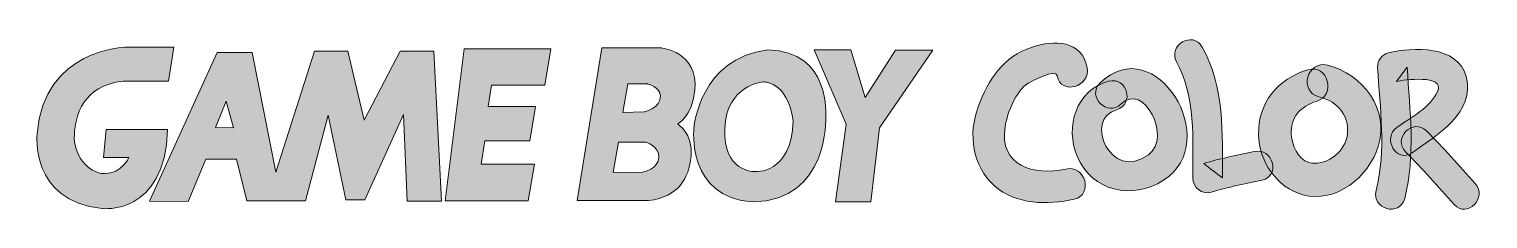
# Model space of a CAD drawing. Header units: millimetres. Extents: x -0.2 to 42.7, y -5.3 to 0.3.
import ezdxf

# ---------------------------------------------------------------- set-up
doc = ezdxf.new("R2010")
doc.units = ezdxf.units.MM
doc.header["$MEASUREMENT"] = 0
doc.layers.add('Layer 1', color=7, linetype='Continuous', lineweight=0)

msp = doc.modelspace()

# ---------------------------------------------------------------- hatches: boundary and pattern name
at = {"layer": 'Layer 1', "true_color": 0x231f20, "transparency": 33554687}
h = msp.add_hatch(color=250, dxfattribs=at)
h.dxf.hatch_style = 2
edge = h.paths.add_edge_path()
edge.add_spline(control_points=[(31.576, -1.22), (30.612, -1.479), (30.287, -2.567), (30.648, -3.431), (31.082, -4.469), (32.266, -4.726), (33.19, -4.139), (34.985, -2.998), (32.94, 0.315), (31.323, -1.272), (30.92, -1.667), (31.539, -2.284), (31.94, -1.89), (32.612, -1.23), (33.445, -2.871), (32.749, -3.385), (31.633, -4.209), (30.834, -2.324), (31.807, -2.062), (32.351, -1.915), (32.12, -1.073), (31.576, -1.22), (31.576, -1.22), (31.576, -1.22), (31.576, -1.22)], knot_values=[0, 0, 0, 0, 1, 1, 1, 2, 2, 2, 3, 3, 3, 4, 4, 4, 5, 5, 5, 6, 6, 6, 7, 7, 7, 8, 8, 8, 8], degree=3, periodic=0)
h = msp.add_hatch(color=250, dxfattribs=at)
h.dxf.hatch_style = 2
edge = h.paths.add_edge_path()
edge.add_spline(control_points=[(33.578, -0.653), (34.148, -1.68), (34.055, -2.932), (34.055, -4.071), (34.055, -4.344), (34.336, -4.582), (34.608, -4.492), (35.096, -4.331), (35.599, -4.248), (36.098, -4.134), (36.648, -4.009), (36.415, -3.167), (35.866, -3.292), (35.366, -3.406), (34.864, -3.488), (34.376, -3.649), (34.56, -3.79), (34.744, -3.93), (34.928, -4.071), (34.928, -2.759), (34.988, -1.394), (34.332, -0.213), (34.059, 0.28), (33.305, -0.161), (33.578, -0.653), (33.578, -0.653), (33.578, -0.653), (33.578, -0.653)], knot_values=[0, 0, 0, 0, 1, 1, 1, 2, 2, 2, 3, 3, 3, 4, 4, 4, 5, 5, 5, 6, 6, 6, 7, 7, 7, 8, 8, 8, 9, 9, 9, 9], degree=3, periodic=0)
h = msp.add_hatch(color=250, dxfattribs=at)
h.dxf.hatch_style = 2
edge = h.paths.add_edge_path()
edge.add_spline(control_points=[(3.879, -1.222), (3.879, -1.222), (4.035, -0.219), (4.035, -0.219), (4.035, -0.219), (2.617, -0.219), (2.617, -0.219), (2.617, -0.219), (0.208, -0.253), (0.008, -2.767), (0.008, -2.767), (-0.228, -4.748), (1.921, -4.971), (1.921, -4.971), (3.774, -5.194), (3.852, -2.647), (3.852, -2.647), (2.043, -2.647), (2.043, -2.647), (2.043, -2.647), (1.965, -3.47), (1.965, -3.47), (1.965, -3.47), (2.704, -3.47), (2.704, -3.47), (2.704, -3.47), (2.513, -3.942), (1.999, -3.942), (1.486, -3.942), (1.069, -3.359), (1.104, -2.792), (1.138, -2.226), (1.338, -1.368), (2.539, -1.214), (2.539, -1.222), (3.879, -1.222), (3.879, -1.222)], knot_values=[0, 0, 0, 0, 1, 1, 1, 2, 2, 2, 3, 3, 3, 4, 4, 4, 5, 5, 5, 6, 6, 6, 7, 7, 7, 8, 8, 8, 9, 9, 9, 10, 10, 10, 11, 11, 11, 12, 12, 12, 12], degree=3, periodic=0)
h = msp.add_hatch(color=250, dxfattribs=at)
h.dxf.hatch_style = 2
edge = h.paths.add_edge_path()
edge.add_spline(control_points=[(5.261, -2.586), (5.261, -2.586), (5.574, -1.806), (5.574, -1.806), (5.574, -1.806), (5.791, -2.595), (5.791, -2.595), (5.791, -2.595), (5.261, -2.586), (5.261, -2.586)], knot_values=[0, 0, 0, 0, 1, 1, 1, 2, 2, 2, 3, 3, 3, 3], degree=3, periodic=0)
edge = h.paths.add_edge_path()
edge.add_spline(control_points=[(11.698, -0.338), (11.698, -0.338), (10.706, -0.338), (10.706, -0.338), (10.706, -0.338), (9.637, -2.363), (9.637, -2.363), (9.637, -2.363), (9.158, -0.33), (9.158, -0.33), (9.158, -0.33), (8.175, -0.33), (8.175, -0.33), (8.175, -0.33), (7.044, -3.899), (7.044, -3.899), (7.044, -3.899), (6.341, -0.373), (6.341, -0.373), (6.341, -0.373), (5.314, -0.373), (5.314, -0.373), (5.314, -0.373), (3.322, -4.757), (3.322, -4.757), (3.322, -4.757), (4.452, -4.766), (4.452, -4.766), (4.452, -4.766), (4.974, -3.513), (4.974, -3.513), (4.974, -3.513), (5.879, -3.513), (5.879, -3.513), (5.879, -3.513), (6.183, -4.748), (6.183, -4.748), (6.183, -4.748), (7.914, -4.748), (7.914, -4.748), (7.914, -4.748), (8.584, -2.217), (8.584, -2.217), (8.584, -2.217), (9.105, -4.714), (9.105, -4.714), (9.105, -4.714), (9.662, -4.714), (9.662, -4.714), (9.662, -4.714), (10.802, -2.2), (10.802, -2.2), (10.802, -2.2), (10.907, -4.757), (10.907, -4.757), (10.907, -4.757), (11.924, -4.757), (11.924, -4.757), (11.924, -4.757), (11.698, -0.338), (11.698, -0.338)], knot_values=[0, 0, 0, 0, 1, 1, 1, 2, 2, 2, 3, 3, 3, 4, 4, 4, 5, 5, 5, 6, 6, 6, 7, 7, 7, 8, 8, 8, 9, 9, 9, 10, 10, 10, 11, 11, 11, 12, 12, 12, 13, 13, 13, 14, 14, 14, 15, 15, 15, 16, 16, 16, 17, 17, 17, 18, 18, 18, 19, 19, 19, 20, 20, 20, 20], degree=3, periodic=0)
h = msp.add_hatch(color=250, dxfattribs=at)
h.dxf.hatch_style = 2
h.paths.add_polyline_path([(12.028, -4.748), (12.584, -0.27), (15.142, -0.27), (14.968, -1.334), (13.393, -1.334), (13.298, -1.96), (14.689, -1.96), (14.524, -2.972), (13.193, -2.972), (13.088, -3.668), (14.663, -3.668), (14.472, -4.748)])
h = msp.add_hatch(color=250, dxfattribs=at)
h.dxf.hatch_style = 2
edge = h.paths.add_edge_path()
edge.add_spline(control_points=[(17.882, -2.123), (17.882, -2.123), (17.264, -2.14), (17.264, -2.14), (17.264, -2.14), (17.411, -1.299), (17.411, -1.299), (17.411, -1.299), (17.985, -1.299), (17.985, -1.299), (17.985, -1.299), (18.368, -1.386), (18.368, -1.651), (18.386, -2.02), (17.882, -2.123), (17.882, -2.123)], knot_values=[0, 0, 0, 0, 1, 1, 1, 2, 2, 2, 3, 3, 3, 4, 4, 4, 5, 5, 5, 5], degree=3, periodic=0)
edge = h.paths.add_edge_path()
edge.add_spline(control_points=[(17.855, -3.899), (17.855, -3.899), (16.976, -3.908), (16.976, -3.908), (16.976, -3.908), (17.133, -3.016), (17.133, -3.016), (17.133, -3.016), (17.934, -3.016), (17.934, -3.016), (17.934, -3.016), (18.333, -3.118), (18.325, -3.461), (18.316, -3.804), (17.855, -3.899), (17.855, -3.899)], knot_values=[0, 0, 0, 0, 1, 1, 1, 2, 2, 2, 3, 3, 3, 4, 4, 4, 5, 5, 5, 5], degree=3, periodic=0)
edge = h.paths.add_edge_path()
edge.add_spline(control_points=[(19.386, -1.497), (19.499, -0.347), (18.386, -0.235), (18.386, -0.235), (18.386, -0.235), (16.646, -0.235), (16.646, -0.235), (16.646, -0.235), (15.915, -4.739), (15.915, -4.739), (15.915, -4.739), (18.029, -4.732), (18.02, -4.739), (18.916, -4.611), (19.204, -4.096), (19.274, -3.427), (19.343, -2.758), (18.873, -2.475), (18.873, -2.475), (18.873, -2.475), (19.282, -2.303), (19.386, -1.497)], knot_values=[0, 0, 0, 0, 1, 1, 1, 2, 2, 2, 3, 3, 3, 4, 4, 4, 5, 5, 5, 6, 6, 6, 7, 7, 7, 7], degree=3, periodic=0)
h = msp.add_hatch(color=250, dxfattribs=at)
h.dxf.hatch_style = 2
edge = h.paths.add_edge_path()
edge.add_spline(control_points=[(21.148, -3.884), (21.148, -3.884), (20.205, -3.898), (20.264, -2.612), (20.323, -1.325), (21.385, -1.245), (21.392, -1.238), (21.385, -1.245), (22.114, -1.187), (22.276, -2.379), (22.24, -3.979), (21.148, -3.884), (21.148, -3.884)], knot_values=[0, 0, 0, 0, 1, 1, 1, 2, 2, 2, 3, 3, 3, 4, 4, 4, 4], degree=3, periodic=0)
edge = h.paths.add_edge_path()
edge.add_spline(control_points=[(21.539, -0.299), (19.527, -0.525), (19.357, -2.59), (19.357, -2.59), (19.357, -2.59), (19.114, -4.655), (21.097, -4.779), (23.346, -4.728), (23.242, -2.285), (23.242, -2.285), (23.242, -2.285), (23.405, -0.314), (21.539, -0.299)], knot_values=[0, 0, 0, 0, 1, 1, 1, 2, 2, 2, 3, 3, 3, 4, 4, 4, 4], degree=3, periodic=0)
h = msp.add_hatch(color=250, dxfattribs=at)
h.dxf.hatch_style = 2
h.paths.add_polyline_path([(22.896, -0.292), (23.839, -2.481), (23.53, -4.779), (24.569, -4.779), (24.827, -2.597), (26.397, -0.307), (25.292, -0.307), (24.4, -1.696), (23.979, -0.299)])
h = msp.add_hatch(color=250, dxfattribs=at)
h.dxf.hatch_style = 2
edge = h.paths.add_edge_path()
edge.add_spline(control_points=[(30.943, -0.815), (30.791, -0.009), (29.954, -0.001), (29.321, -0.213), (28.466, -0.501), (28.035, -1.156), (27.731, -1.976), (27.435, -2.778), (27.554, -3.719), (28.21, -4.3), (28.844, -4.862), (29.779, -4.871), (30.559, -4.695), (31.137, -4.565), (30.892, -3.679), (30.315, -3.809), (29.378, -4.021), (28.333, -3.713), (28.524, -2.558), (28.594, -2.136), (28.834, -1.525), (29.204, -1.279), (29.343, -1.188), (30.019, -0.857), (30.058, -1.059), (30.167, -1.641), (31.051, -1.394), (30.943, -0.815), (30.943, -0.815), (30.943, -0.815), (30.943, -0.815)], knot_values=[0, 0, 0, 0, 1, 1, 1, 2, 2, 2, 3, 3, 3, 4, 4, 4, 5, 5, 5, 6, 6, 6, 7, 7, 7, 8, 8, 8, 9, 9, 9, 10, 10, 10, 10], degree=3, periodic=0)
h = msp.add_hatch(color=250, dxfattribs=at)
h.dxf.hatch_style = 2
edge = h.paths.add_edge_path()
edge.add_spline(control_points=[(40.297, -4.676), (40.62, -3.387), (40.448, -2.112), (40.373, -0.804), (40.266, -0.944), (40.159, -1.085), (40.053, -1.225), (40.252, -1.18), (41.485, -1.012), (41.271, -1.514), (41.075, -1.978), (40.466, -2.297), (40.074, -2.573), (39.617, -2.895), (40.053, -3.653), (40.514, -3.327), (41.252, -2.809), (42.386, -2.138), (42.109, -1.081), (41.864, -0.148), (40.532, -0.222), (39.82, -0.383), (39.639, -0.423), (39.489, -0.618), (39.499, -0.804), (39.57, -2.027), (39.757, -3.237), (39.456, -4.445), (39.319, -4.991), (40.161, -5.223), (40.297, -4.676), (40.297, -4.676), (40.297, -4.676), (40.297, -4.676)], knot_values=[0, 0, 0, 0, 1, 1, 1, 2, 2, 2, 3, 3, 3, 4, 4, 4, 5, 5, 5, 6, 6, 6, 7, 7, 7, 8, 8, 8, 9, 9, 9, 10, 10, 10, 11, 11, 11, 11], degree=3, periodic=0)
h = msp.add_hatch(color=250, dxfattribs=at)
h.dxf.hatch_style = 2
edge = h.paths.add_edge_path()
edge.add_spline(control_points=[(37.77, -1.676), (38.343, -1.818), (38.727, -2.285), (38.589, -2.89), (38.484, -3.348), (37.942, -3.743), (37.476, -3.614), (37.146, -3.523), (36.98, -3.093), (36.957, -2.789), (36.921, -2.288), (37.237, -1.95), (37.697, -1.813), (38.292, -1.635), (38.039, -0.703), (37.441, -0.882), (36.56, -1.146), (35.975, -1.853), (35.992, -2.789), (36.008, -3.582), (36.52, -4.351), (37.297, -4.566), (38.271, -4.836), (39.243, -4.029), (39.519, -3.146), (39.859, -2.061), (39.059, -1.001), (38.027, -0.745), (37.422, -0.596), (37.166, -1.526), (37.77, -1.676), (37.77, -1.676), (37.77, -1.676), (37.77, -1.676)], knot_values=[0, 0, 0, 0, 1, 1, 1, 2, 2, 2, 3, 3, 3, 4, 4, 4, 5, 5, 5, 6, 6, 6, 7, 7, 7, 8, 8, 8, 9, 9, 9, 10, 10, 10, 11, 11, 11, 11], degree=3, periodic=0)
h = msp.add_hatch(color=250, dxfattribs=at)
h.dxf.hatch_style = 2
edge = h.paths.add_edge_path()
edge.add_spline(control_points=[(42.374, -4.236), (41.907, -3.71), (41.438, -3.184), (40.943, -2.685), (40.545, -2.285), (39.928, -2.903), (40.325, -3.303), (40.821, -3.802), (41.288, -4.327), (41.756, -4.853), (42.131, -5.275), (42.747, -4.655), (42.374, -4.236), (42.374, -4.236), (42.374, -4.236), (42.374, -4.236)], knot_values=[0, 0, 0, 0, 1, 1, 1, 2, 2, 2, 3, 3, 3, 4, 4, 4, 5, 5, 5, 5], degree=3, periodic=0)

# ---------------------------------------------------------------- linework, layer by layer
at = {"layer": 'Layer 1'}
for points in [[(12.028, -4.748), (12.584, -0.27), (15.142, -0.27), (14.968, -1.334), (13.393, -1.334), (13.298, -1.96), (14.689, -1.96), (14.524, -2.972), (13.193, -2.972), (13.088, -3.668), (14.663, -3.668), (14.472, -4.748)], [(22.896, -0.292), (23.839, -2.481), (23.53, -4.779), (24.569, -4.779), (24.827, -2.597), (26.397, -0.307), (25.292, -0.307), (24.4, -1.696), (23.979, -0.299)]]:
    msp.add_lwpolyline(points, close=True, dxfattribs=at)
for points, knots in [([(31.576, -1.22), (30.612, -1.479), (30.287, -2.567), (30.648, -3.431), (31.082, -4.469), (32.266, -4.726), (33.19, -4.139), (34.985, -2.998), (32.94, 0.315), (31.323, -1.272), (30.92, -1.667), (31.539, -2.284), (31.94, -1.89), (32.612, -1.23), (33.445, -2.871), (32.749, -3.385), (31.633, -4.209), (30.834, -2.324), (31.807, -2.062), (32.351, -1.915), (32.12, -1.073), (31.576, -1.22), (31.576, -1.22), (31.576, -1.22), (31.576, -1.22)], [0, 0, 0, 0, 1, 1, 1, 2, 2, 2, 3, 3, 3, 4, 4, 4, 5, 5, 5, 6, 6, 6, 7, 7, 7, 8, 8, 8, 8]), ([(33.578, -0.653), (34.148, -1.68), (34.055, -2.932), (34.055, -4.071), (34.055, -4.344), (34.336, -4.582), (34.608, -4.492), (35.096, -4.331), (35.599, -4.248), (36.098, -4.134), (36.648, -4.009), (36.415, -3.167), (35.866, -3.292), (35.366, -3.406), (34.864, -3.488), (34.376, -3.649), (34.56, -3.79), (34.744, -3.93), (34.928, -4.071), (34.928, -2.759), (34.988, -1.394), (34.332, -0.213), (34.059, 0.28), (33.305, -0.161), (33.578, -0.653), (33.578, -0.653), (33.578, -0.653), (33.578, -0.653)], [0, 0, 0, 0, 1, 1, 1, 2, 2, 2, 3, 3, 3, 4, 4, 4, 5, 5, 5, 6, 6, 6, 7, 7, 7, 8, 8, 8, 9, 9, 9, 9]), ([(3.879, -1.222), (3.879, -1.222), (4.035, -0.219), (4.035, -0.219), (4.035, -0.219), (2.617, -0.219), (2.617, -0.219), (2.617, -0.219), (0.208, -0.253), (0.008, -2.767), (0.008, -2.767), (-0.228, -4.748), (1.921, -4.971), (1.921, -4.971), (3.774, -5.194), (3.852, -2.647), (3.852, -2.647), (2.043, -2.647), (2.043, -2.647), (2.043, -2.647), (1.965, -3.47), (1.965, -3.47), (1.965, -3.47), (2.704, -3.47), (2.704, -3.47), (2.704, -3.47), (2.513, -3.942), (1.999, -3.942), (1.486, -3.942), (1.069, -3.359), (1.104, -2.792), (1.138, -2.226), (1.338, -1.368), (2.539, -1.214), (2.539, -1.222), (3.879, -1.222), (3.879, -1.222)], [0, 0, 0, 0, 1, 1, 1, 2, 2, 2, 3, 3, 3, 4, 4, 4, 5, 5, 5, 6, 6, 6, 7, 7, 7, 8, 8, 8, 9, 9, 9, 10, 10, 10, 11, 11, 11, 12, 12, 12, 12]), ([(11.698, -0.338), (11.698, -0.338), (10.706, -0.338), (10.706, -0.338), (10.706, -0.338), (9.637, -2.363), (9.637, -2.363), (9.637, -2.363), (9.158, -0.33), (9.158, -0.33), (9.158, -0.33), (8.175, -0.33), (8.175, -0.33), (8.175, -0.33), (7.044, -3.899), (7.044, -3.899), (7.044, -3.899), (6.341, -0.373), (6.341, -0.373), (6.341, -0.373), (5.314, -0.373), (5.314, -0.373), (5.314, -0.373), (3.322, -4.757), (3.322, -4.757), (3.322, -4.757), (4.452, -4.766), (4.452, -4.766), (4.452, -4.766), (4.974, -3.513), (4.974, -3.513), (4.974, -3.513), (5.879, -3.513), (5.879, -3.513), (5.879, -3.513), (6.183, -4.748), (6.183, -4.748), (6.183, -4.748), (7.914, -4.748), (7.914, -4.748), (7.914, -4.748), (8.584, -2.217), (8.584, -2.217), (8.584, -2.217), (9.105, -4.714), (9.105, -4.714), (9.105, -4.714), (9.662, -4.714), (9.662, -4.714), (9.662, -4.714), (10.802, -2.2), (10.802, -2.2), (10.802, -2.2), (10.907, -4.757), (10.907, -4.757), (10.907, -4.757), (11.924, -4.757), (11.924, -4.757), (11.924, -4.757), (11.698, -0.338), (11.698, -0.338)], [0, 0, 0, 0, 1, 1, 1, 2, 2, 2, 3, 3, 3, 4, 4, 4, 5, 5, 5, 6, 6, 6, 7, 7, 7, 8, 8, 8, 9, 9, 9, 10, 10, 10, 11, 11, 11, 12, 12, 12, 13, 13, 13, 14, 14, 14, 15, 15, 15, 16, 16, 16, 17, 17, 17, 18, 18, 18, 19, 19, 19, 20, 20, 20, 20]), ([(19.386, -1.497), (19.499, -0.347), (18.386, -0.235), (18.386, -0.235), (18.386, -0.235), (16.646, -0.235), (16.646, -0.235), (16.646, -0.235), (15.915, -4.739), (15.915, -4.739), (15.915, -4.739), (18.029, -4.732), (18.02, -4.739), (18.916, -4.611), (19.204, -4.096), (19.274, -3.427), (19.343, -2.758), (18.873, -2.475), (18.873, -2.475), (18.873, -2.475), (19.282, -2.303), (19.386, -1.497)], [0, 0, 0, 0, 1, 1, 1, 2, 2, 2, 3, 3, 3, 4, 4, 4, 5, 5, 5, 6, 6, 6, 7, 7, 7, 7]), ([(21.539, -0.299), (19.527, -0.525), (19.357, -2.59), (19.357, -2.59), (19.357, -2.59), (19.114, -4.655), (21.097, -4.779), (23.346, -4.728), (23.242, -2.285), (23.242, -2.285), (23.242, -2.285), (23.405, -0.314), (21.539, -0.299)], [0, 0, 0, 0, 1, 1, 1, 2, 2, 2, 3, 3, 3, 4, 4, 4, 4]), ([(30.943, -0.815), (30.791, -0.009), (29.954, -0.001), (29.321, -0.213), (28.466, -0.501), (28.035, -1.156), (27.731, -1.976), (27.435, -2.778), (27.554, -3.719), (28.21, -4.3), (28.844, -4.862), (29.779, -4.871), (30.559, -4.695), (31.137, -4.565), (30.892, -3.679), (30.315, -3.809), (29.378, -4.021), (28.333, -3.713), (28.524, -2.558), (28.594, -2.136), (28.834, -1.525), (29.204, -1.279), (29.343, -1.188), (30.019, -0.857), (30.058, -1.059), (30.167, -1.641), (31.051, -1.394), (30.943, -0.815), (30.943, -0.815), (30.943, -0.815), (30.943, -0.815)], [0, 0, 0, 0, 1, 1, 1, 2, 2, 2, 3, 3, 3, 4, 4, 4, 5, 5, 5, 6, 6, 6, 7, 7, 7, 8, 8, 8, 9, 9, 9, 10, 10, 10, 10]), ([(40.297, -4.676), (40.62, -3.387), (40.448, -2.112), (40.373, -0.804), (40.266, -0.944), (40.159, -1.085), (40.053, -1.225), (40.252, -1.18), (41.485, -1.012), (41.271, -1.514), (41.075, -1.978), (40.466, -2.297), (40.074, -2.573), (39.617, -2.895), (40.053, -3.653), (40.514, -3.327), (41.252, -2.809), (42.386, -2.138), (42.109, -1.081), (41.864, -0.148), (40.532, -0.222), (39.82, -0.383), (39.639, -0.423), (39.489, -0.618), (39.499, -0.804), (39.57, -2.027), (39.757, -3.237), (39.456, -4.445), (39.319, -4.991), (40.161, -5.223), (40.297, -4.676), (40.297, -4.676), (40.297, -4.676), (40.297, -4.676)], [0, 0, 0, 0, 1, 1, 1, 2, 2, 2, 3, 3, 3, 4, 4, 4, 5, 5, 5, 6, 6, 6, 7, 7, 7, 8, 8, 8, 9, 9, 9, 10, 10, 10, 11, 11, 11, 11]), ([(37.77, -1.676), (38.343, -1.818), (38.727, -2.285), (38.589, -2.89), (38.484, -3.348), (37.942, -3.743), (37.476, -3.614), (37.146, -3.523), (36.98, -3.093), (36.957, -2.789), (36.921, -2.288), (37.237, -1.95), (37.697, -1.813), (38.292, -1.635), (38.039, -0.703), (37.441, -0.882), (36.56, -1.146), (35.975, -1.853), (35.992, -2.789), (36.008, -3.582), (36.52, -4.351), (37.297, -4.566), (38.271, -4.836), (39.243, -4.029), (39.519, -3.146), (39.859, -2.061), (39.059, -1.001), (38.027, -0.745), (37.422, -0.596), (37.166, -1.526), (37.77, -1.676), (37.77, -1.676), (37.77, -1.676), (37.77, -1.676)], [0, 0, 0, 0, 1, 1, 1, 2, 2, 2, 3, 3, 3, 4, 4, 4, 5, 5, 5, 6, 6, 6, 7, 7, 7, 8, 8, 8, 9, 9, 9, 10, 10, 10, 11, 11, 11, 11]), ([(21.148, -3.884), (21.148, -3.884), (20.205, -3.898), (20.264, -2.612), (20.323, -1.325), (21.385, -1.245), (21.392, -1.238), (21.385, -1.245), (22.114, -1.187), (22.276, -2.379), (22.24, -3.979), (21.148, -3.884), (21.148, -3.884)], [0, 0, 0, 0, 1, 1, 1, 2, 2, 2, 3, 3, 3, 4, 4, 4, 4]), ([(17.882, -2.123), (17.882, -2.123), (17.264, -2.14), (17.264, -2.14), (17.264, -2.14), (17.411, -1.299), (17.411, -1.299), (17.411, -1.299), (17.985, -1.299), (17.985, -1.299), (17.985, -1.299), (18.368, -1.386), (18.368, -1.651), (18.386, -2.02), (17.882, -2.123), (17.882, -2.123)], [0, 0, 0, 0, 1, 1, 1, 2, 2, 2, 3, 3, 3, 4, 4, 4, 5, 5, 5, 5]), ([(5.261, -2.586), (5.261, -2.586), (5.574, -1.806), (5.574, -1.806), (5.574, -1.806), (5.791, -2.595), (5.791, -2.595), (5.791, -2.595), (5.261, -2.586), (5.261, -2.586)], [0, 0, 0, 0, 1, 1, 1, 2, 2, 2, 3, 3, 3, 3]), ([(42.374, -4.236), (41.907, -3.71), (41.438, -3.184), (40.943, -2.685), (40.545, -2.285), (39.928, -2.903), (40.325, -3.303), (40.821, -3.802), (41.288, -4.327), (41.756, -4.853), (42.131, -5.275), (42.747, -4.655), (42.374, -4.236), (42.374, -4.236), (42.374, -4.236), (42.374, -4.236)], [0, 0, 0, 0, 1, 1, 1, 2, 2, 2, 3, 3, 3, 4, 4, 4, 5, 5, 5, 5]), ([(17.855, -3.899), (17.855, -3.899), (16.976, -3.908), (16.976, -3.908), (16.976, -3.908), (17.133, -3.016), (17.133, -3.016), (17.133, -3.016), (17.934, -3.016), (17.934, -3.016), (17.934, -3.016), (18.333, -3.118), (18.325, -3.461), (18.316, -3.804), (17.855, -3.899), (17.855, -3.899)], [0, 0, 0, 0, 1, 1, 1, 2, 2, 2, 3, 3, 3, 4, 4, 4, 5, 5, 5, 5])]:
    msp.add_open_spline(points, degree=3, knots=knots, dxfattribs=at)

doc.saveas('drawing.dxf')
